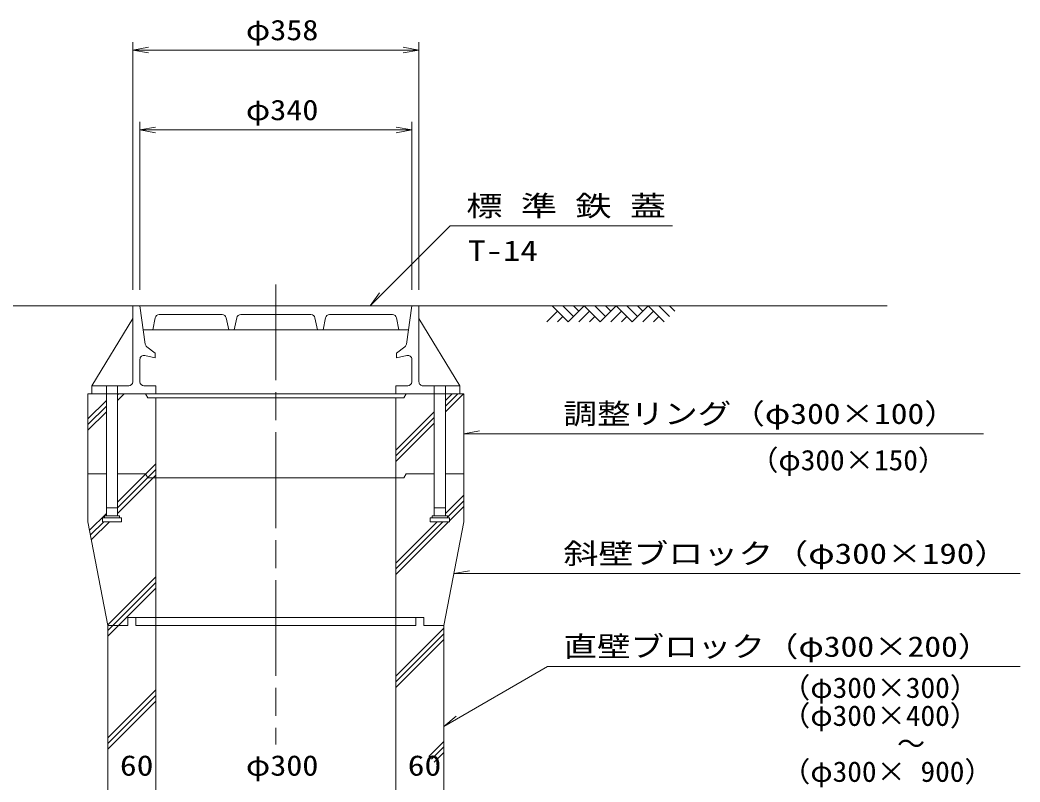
# Model space of a CAD drawing. Units: millimetres on the paper. Extents: x 20 to 821, y 20 to 574.
# Drawn here: x 233.4 to 358.6, y 213.8 to 309.2 of the extents above; entities that cross this region are included whole.
import ezdxf
from ezdxf.enums import TextEntityAlignment as Align

# ---------------------------------------------------------------- set-up
doc = ezdxf.new("R2010")
doc.units = ezdxf.units.MM
doc.linetypes.add('CHAIN', pattern=[18.5, 12, -1.5, 3.5, -1.5])
for name, color, linetype, lineweight in [('6-3', 7, 'Continuous', 18), ('6-D', 7, 'Continuous', 13), ('6-E', 7, 'Continuous', 13), ('7-7', 7, 'Continuous', 13)]:
    doc.layers.add(name, color=color, linetype=linetype, lineweight=lineweight)
doc.styles.add('ＭＳ ゴシック', font='')
doc.styles.get('ＭＳ ゴシック').set_extended_font_data('MS Gothic')

msp = doc.modelspace()

# ---------------------------------------------------------------- linework, layer by layer
at = {"layer": '6-3', "linetype": 'CHAIN', "lineweight": 13}
msp.add_line((265.44, 276.076), (265.44, 218.502), dxfattribs=at)
at = {"layer": '6-3'}
for p, q in [((168.134, 273.396), (341.945, 273.396)), ((300.029, 273.396), (302.03, 271.395)), ((301.363, 273.396), (302.697, 272.062)), ((302.03, 271.395), (304.031, 273.396)), ((302.697, 273.396), (303.364, 272.729)), ((304.031, 273.396), (306.032, 271.395)), ((305.365, 273.396), (306.699, 272.062)), ((306.032, 271.395), (308.033, 273.396)), ((306.699, 273.396), (307.366, 272.729)), ((308.033, 273.396), (310.034, 271.395)), ((309.367, 273.396), (310.701, 272.062)), ((310.034, 271.395), (312.035, 273.396)), ((310.701, 273.396), (311.368, 272.729)), ((312.035, 273.396), (314.035, 271.395)), ((313.368, 273.396), (314.702, 272.062)), ((314.702, 273.396), (315.369, 272.729)), ((300.696, 272.729), (299.362, 271.395)), ((301.363, 272.062), (300.696, 271.395)), ((304.698, 272.729), (303.364, 271.395)), ((305.365, 272.062), (304.698, 271.395)), ((308.7, 272.729), (307.366, 271.395)), ((309.367, 272.062), (308.7, 271.395)), ((312.702, 272.729), (311.368, 271.395)), ((313.369, 272.062), (312.702, 271.395))]:
    msp.add_line(p, q, dxfattribs=at)
at = {"layer": '6-D'}
for p, q in [((247.532, 273.396), (247.532, 263.892)), ((248.433, 273.396), (249.104, 268.61)), ((282.448, 273.396), (281.777, 268.61)), ((283.348, 273.396), (283.348, 263.892)), ((242.43, 263.392), (247.532, 271.796)), ((250.034, 270.395), (250.35, 271.899)), ((250.84, 272.296), (258.732, 272.296)), ((259.221, 271.899), (259.538, 270.395)), ((260.238, 270.395), (260.555, 271.899)), ((261.044, 272.296), (269.837, 272.296)), ((270.643, 270.395), (270.326, 271.899)), ((271.66, 271.899), (271.343, 270.395)), ((280.041, 272.296), (272.149, 272.296)), ((280.847, 270.395), (280.531, 271.899)), ((288.451, 263.392), (283.348, 271.796)), ((248.854, 270.395), (282.027, 270.395)), ((249.294, 268.283), (250.358, 267.465)), ((281.586, 268.283), (280.523, 267.465)), ((248.433, 266.701), (248.433, 263.892)), ((249.043, 267.189), (250.358, 266.892)), ((250.358, 266.892), (250.358, 267.465)), ((280.523, 266.892), (280.523, 267.465)), ((281.837, 267.189), (280.523, 266.892)), ((282.448, 266.701), (282.448, 263.892)), ((242.43, 263.392), (247.032, 263.392)), ((242.43, 263.392), (242.43, 262.391)), ((244.231, 263.392), (244.231, 247.135)), ((245.632, 263.392), (245.632, 247.135)), ((248.933, 263.392), (250.434, 263.392)), ((250.434, 263.392), (250.434, 262.391)), ((280.447, 263.392), (281.948, 263.392)), ((280.447, 263.392), (280.447, 262.391)), ((283.848, 263.392), (288.451, 263.392)), ((285.249, 263.392), (285.249, 247.135)), ((286.65, 263.392), (286.65, 247.135)), ((288.451, 263.392), (288.451, 262.391)), ((241.93, 262.391), (242.43, 262.391)), ((241.93, 262.391), (241.93, 246.384)), ((242.43, 262.391), (288.451, 262.391)), ((249.433, 261.891), (249.145, 262.391)), ((249.433, 261.891), (281.447, 261.891)), ((250.434, 193.361), (250.434, 261.891)), ((280.447, 261.891), (280.447, 193.361)), ((281.447, 261.891), (281.736, 262.391)), ((288.451, 262.391), (288.951, 262.391)), ((288.951, 262.391), (288.951, 246.384)), ((241.93, 252.387), (244.231, 252.387)), ((245.632, 252.387), (249.145, 252.387)), ((249.433, 251.887), (249.145, 252.387)), ((249.433, 251.887), (281.447, 251.887)), ((281.447, 251.887), (281.736, 252.387)), ((281.736, 252.387), (285.249, 252.387)), ((286.65, 252.387), (288.951, 252.387)), ((244.231, 248.135), (245.632, 248.135)), ((286.65, 248.135), (285.249, 248.135)), ((243.731, 246.885), (243.731, 246.384)), ((243.731, 246.885), (246.132, 246.885)), ((243.981, 247.135), (243.981, 246.885)), ((243.981, 247.135), (245.882, 247.135)), ((245.882, 247.135), (245.882, 246.885)), ((246.132, 246.885), (246.132, 246.384)), ((284.749, 246.885), (284.749, 246.384)), ((287.15, 246.885), (284.749, 246.885)), ((284.999, 247.135), (284.999, 246.885)), ((286.9, 247.135), (284.999, 247.135)), ((286.9, 247.135), (286.9, 246.885)), ((287.15, 246.885), (287.15, 246.384)), ((241.93, 246.384), (244.431, 233.379)), ((243.731, 246.384), (246.132, 246.384)), ((287.15, 246.384), (284.749, 246.384)), ((286.45, 233.379), (288.951, 246.384)), ((246.932, 233.379), (246.932, 234.379)), ((246.932, 234.379), (247.933, 234.379)), ((247.933, 234.379), (282.948, 234.379)), ((247.933, 233.379), (247.933, 234.379)), ((282.948, 233.379), (282.948, 234.379)), ((282.948, 234.379), (283.949, 234.379)), ((283.949, 233.379), (283.949, 234.379)), ((244.431, 233.379), (244.431, 177.354)), ((244.431, 233.379), (246.932, 233.379)), ((247.933, 233.379), (282.948, 233.379)), ((283.949, 233.379), (286.45, 233.379)), ((286.45, 233.379), (286.45, 188.881))]:
    msp.add_line(p, q, dxfattribs=at)
for centre, start, end in [((250.84, 271.796), 90, 168.11133), ((258.732, 271.796), 11.88866, 90), ((261.044, 271.796), 90, 168.11133), ((269.837, 271.796), 11.88866, 89.99998), ((272.149, 271.796), 89.99998, 168.11133), ((280.041, 271.796), 11.88866, 90), ((249.599, 268.68), 187.98186, 232.42708), ((281.281, 268.68), 307.57291, 352.01813), ((248.933, 266.701), 77.26367, 180), ((281.948, 266.701), 0, 102.73631), ((247.032, 263.892), 270, 0), ((248.933, 263.892), 180, 270), ((281.948, 263.892), 270, 0), ((283.848, 263.892), 179.99998, 269.99998)]:
    msp.add_arc(centre, 0.5, start, end, dxfattribs=at)
at = {"layer": '6-E'}
for p, q in [((241.93, 259.268), (244.231, 261.569)), ((245.632, 262.262), (245.761, 262.391)), ((245.632, 261.555), (246.468, 262.391)), ((286.65, 261.542), (287.499, 262.391)), ((286.65, 260.835), (288.206, 262.391)), ((286.65, 260.128), (288.914, 262.391)), ((241.93, 258.56), (244.231, 260.861)), ((241.93, 257.853), (244.231, 260.154)), ((280.447, 255.34), (285.249, 260.142)), ((280.447, 254.632), (285.249, 259.434)), ((280.447, 253.925), (285.249, 258.727)), ((245.632, 248.821), (250.434, 253.623)), ((245.632, 248.114), (250.434, 252.916)), ((245.632, 247.406), (250.434, 252.208)), ((286.65, 247.394), (288.951, 249.695)), ((286.9, 246.937), (288.951, 248.988)), ((287.15, 246.479), (288.951, 248.28)), ((242.134, 245.323), (244.231, 247.421)), ((242.248, 244.73), (243.902, 246.384)), ((242.362, 244.137), (244.61, 246.384)), ((280.447, 241.191), (285.64, 246.384)), ((280.447, 240.484), (286.347, 246.384)), ((280.447, 239.776), (287.055, 246.384)), ((244.416, 233.457), (250.434, 239.475)), ((244.431, 232.765), (250.434, 238.767)), ((244.431, 232.057), (250.434, 238.06)), ((280.447, 227.043), (286.45, 233.046)), ((280.447, 226.336), (286.45, 232.338)), ((280.447, 225.628), (286.45, 231.631)), ((244.431, 219.324), (250.434, 225.327)), ((244.431, 218.616), (250.434, 224.619)), ((244.431, 217.909), (250.434, 223.912)), ((284.562, 217.01), (286.45, 218.897)), ((284.916, 216.656), (286.45, 218.19)), ((285.269, 216.302), (286.45, 217.482))]:
    msp.add_line(p, q, dxfattribs=at)
at = {"layer": '7-7'}
for p, q in [((247.532, 275.397), (247.532, 306.411)), ((247.532, 305.41), (249.503, 305.758)), ((247.532, 305.41), (249.503, 305.063)), ((247.532, 305.41), (283.348, 305.41)), ((283.348, 305.41), (281.378, 305.758)), ((283.348, 305.41), (281.378, 305.063)), ((283.348, 275.397), (283.348, 306.411)), ((248.433, 275.397), (248.433, 296.406)), ((248.433, 295.406), (250.403, 295.753)), ((248.433, 295.406), (250.403, 295.059)), ((248.433, 295.406), (282.448, 295.406)), ((282.448, 295.406), (280.477, 295.753)), ((282.448, 295.406), (280.477, 295.059)), ((282.448, 275.397), (282.448, 296.406)), ((277.257, 273.396), (287.261, 283.401)), ((287.261, 283.401), (315.063, 283.401)), ((277.257, 273.396), (278.404, 275.035)), ((288.951, 257.389), (290.921, 257.737)), ((288.951, 257.389), (354.003, 257.389)), ((287.7, 239.881), (289.671, 240.229)), ((287.7, 239.881), (358.551, 239.881)), ((286.45, 220.758), (299.426, 228.25)), ((299.426, 228.25), (358.551, 228.25)), ((286.45, 220.758), (287.982, 222.044))]:
    msp.add_line(p, q, dxfattribs=at)

# ---------------------------------------------------------------- texts
at = {"layer": '7-7', "style": 'ＭＳ ゴシック'}
for s, width, p in [('φ358', 1.15, (261.689, 305.867)), ('φ340', 1.15, (261.689, 295.863)), ('標 準 鉄 蓋', 1.3, (289.262, 283.857)), ('T-14', 1.25, (289.491, 278.253)), ('調整リング（φ300×100）', 1.2, (301.427, 257.846)), ('（φ300×150）', 1.05, (324.653, 252.043)), ('斜壁ブロック（φ300×190）', 1.25, (301.427, 240.338)), ('直壁ブロック（φ300×200）', 1.2, (301.427, 228.707)), ('（φ300×300）', 1.05, (328.644, 223.56)), ('（φ300×400）', 1.05, (328.644, 220.059)), ('60', 1.2, (245.932, 213.827)), ('φ300', 1.15, (261.689, 213.827)), ('60', 1.2, (281.948, 213.827)), ('（φ300× 900）', 1.05, (328.644, 213.055))]:
    msp.add_text(s, height=2.566, dxfattribs=dict(at, width=width)).set_placement(p, align=Align.BOTTOM_LEFT)
msp.add_text('～', height=2.566, rotation=180, dxfattribs=at).set_placement((346.669, 220.75), align=Align.BOTTOM_LEFT)

doc.saveas('drawing.dxf')
